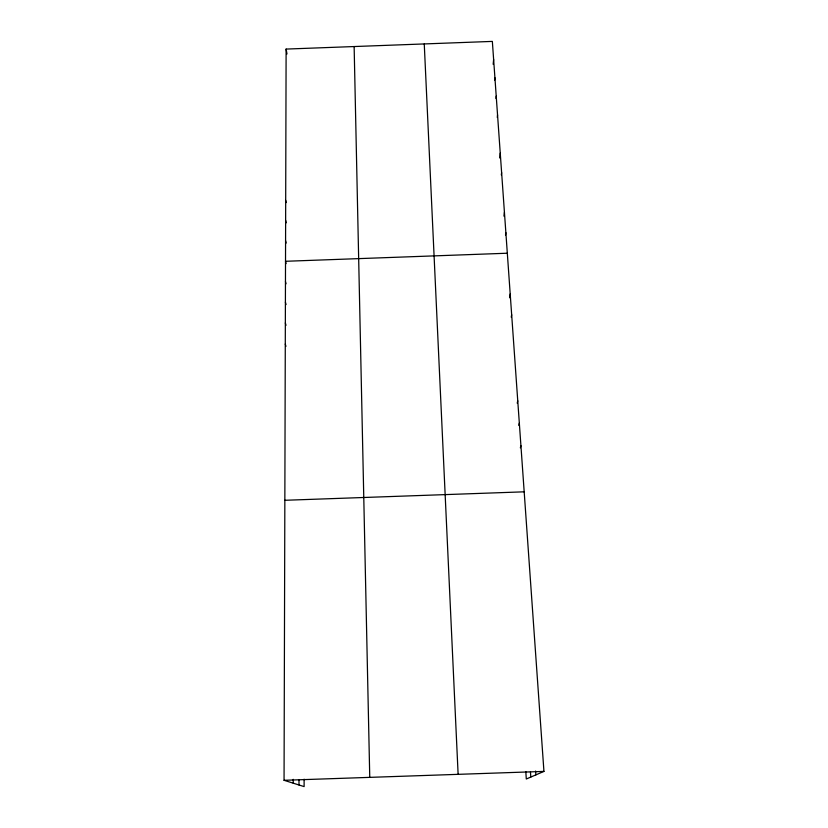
<?xml version="1.0" encoding="UTF-8"?>
<svg xmlns="http://www.w3.org/2000/svg" width="828" height="828" viewBox="0 0 828 828"><rect width="100%" height="100%" fill="white"/><g stroke="black" fill="none" stroke-linecap="round" stroke-linejoin="round"><path stroke-width="1.24" d="M293.226 783.174L293.226 779.334M304.104 779.179L304.124 786.6L284.056 780.297L286.115 49.08L492.349 41.4L543.944 771.406L526.298 779.003L525.811 771.592M493.167 64.305L493.623 59.419M494.678 80.068L494.906 77.677M495.982 98.522L496.22 96.162M497.276 117.431L497.545 114.895M499.677 157.972L500.247 153.108M501.333 174.967L501.623 172.597M503.921 216.129L504.428 212.361M505.515 235.1L505.867 232.647M509.572 297.738L510.203 293.971M511.238 317.186L511.673 314.754M517.221 403.184L517.748 400.814M518.773 425.354L519.322 423.087M520.357 447.824L520.926 445.671M507.316 253.223L285.515 261.286L286.095 263.625M284.842 500.288L524.186 491.822M284.056 780.297L543.944 771.406M285.287 344.034L285.95 346.342M285.349 322.93L286.002 325.321M285.401 302.106L286.053 304.58M285.463 281.561L286.033 283.828M285.577 240.679L286.146 243.09M285.639 220.351L286.198 222.835M285.691 200.304L286.198 202.591M286.115 49.08L286.985 53.996M535.623 771.034L535.882 774.884M530.458 771.913L530.81 777.068M424.257 43.936L458.122 774.346M354.136 46.544L369.754 777.368M298.991 779.831L298.991 784.985"/></g></svg>
